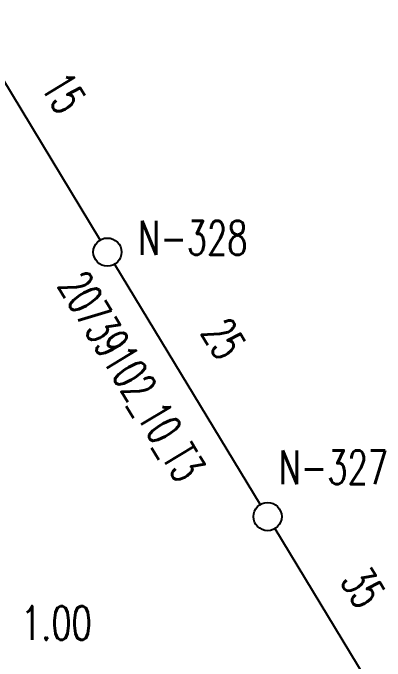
# Model space of a CAD drawing. Header units: millimetres. Extents: x -78 to 6757, y -2226 to 2184.
# Drawn here: x 1785.5 to 1851.5, y 1380.5 to 1495.6 of the extents above; entities that cross this region are included whole.
import ezdxf

# ---------------------------------------------------------------- set-up
doc = ezdxf.new("R2010")
doc.units = ezdxf.units.MM
doc.styles.add('HS-BUNDLE-DIMENSION', font='ROMANS.SHX', dxfattribs={"width": 0.6, "height": 6})
doc.styles.add('HS-NODE', font='ROMANS.SHX', dxfattribs={"width": 0.7, "height": 6})
doc.styles.add('HS-PART-NO', font='ROMANS.SHX', dxfattribs={"width": 0.7, "height": 6})
doc.linetypes.add('20739102', pattern='A,0.0001,-0.2,[132,ltypeshp.shx,S=0.2,R=0,X=-0.2,Y=0],-0.2', length=0.4001)

msp = doc.modelspace()

# ---------------------------------------------------------------- linework, layer by layer
at = {"color": 7, "ltscale": 8}
for points in [[(1776.5, 1495.62), (1800.93, 1455.26)], [(1831.97, 1403.98), (1850.66, 1373.11)]]:
    msp.add_lwpolyline(points, dxfattribs=at)
at = {"color": 7, "linetype": '20739102', "ltscale": 8}
msp.add_lwpolyline([(1803.52, 1450.98), (1829.39, 1408.26)], dxfattribs=at)
at = {"color": 7, "linetype": 'Continuous'}
for centre in [(1802.23, 1453.12), (1830.68, 1406.12)]:
    msp.add_circle(centre, 2.5, dxfattribs=at)

# ---------------------------------------------------------------- texts
at = {"color": 1, "linetype": 'Continuous', "ltscale": 8, "style": 'HS-BUNDLE-DIMENSION', "width": 0.6}
for s, p in [('15', (1790.29, 1482.49)), ('20739102_10_T3', (1793.29, 1447.15)), ('25', (1818.72, 1438.81)), ('35', (1843.47, 1394.65))]:
    msp.add_text(s, height=6, rotation=301.19, dxfattribs=at).set_placement(p)
at = {"color": 5, "linetype": 'Continuous', "style": 'HS-NODE', "width": 0.7}
for s, p in [('N-328', (1807.68, 1452.66)), ('N-327', (1832.64, 1411.89))]:
    msp.add_text(s, height=6, dxfattribs=at).set_placement(p)
at = {"color": 200, "linetype": 'Continuous', "style": 'HS-PART-NO', "width": 0.7}
msp.add_text('SUPP 9817 031#300007656 : Y-Manifold ND13-8.5-10 : 1.00', height=6, dxfattribs=at).set_placement((1615.15, 1384.21))

doc.saveas('drawing.dxf')
